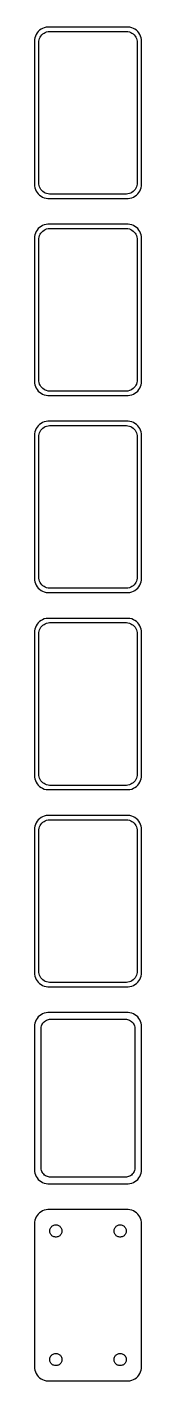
# Model space of a CAD drawing. Header units: metres. Extents: x -19 to 19, y 1005 to 2031.
# Drawn here: x -18.8 to 18.8, y 1005 to 1479 of the extents above; entities that cross this region are included whole.
import ezdxf

# ---------------------------------------------------------------- set-up
doc = ezdxf.new("R2010")
doc.units = ezdxf.units.M

msp = doc.modelspace()

# ---------------------------------------------------------------- linework, layer by layer
for p, q in [((-14.6869, 1478.91), (-15.2951, 1478.76)), ((-14.0639, 1478.99), (-14.6869, 1478.91)), ((14.0639, 1478.99), (-14.0639, 1478.99)), ((14.6869, 1478.91), (14.0639, 1478.99)), ((15.2951, 1478.76), (14.6869, 1478.91)), ((-18.7106, 1474.63), (-18.75, 1474)), ((-18.5929, 1475.24), (-18.7106, 1474.63)), ((-18.3989, 1475.84), (-18.5929, 1475.24)), ((-18.1315, 1476.41), (-18.3989, 1475.84)), ((-17.7951, 1476.94), (-18.1315, 1476.41)), ((-17.3948, 1477.42), (-17.7951, 1476.94)), ((-16.9371, 1477.85), (-17.3948, 1477.42)), ((-17.2184, 1474), (-17.1243, 1474.49)), ((-17.1243, 1474.49), (-16.9691, 1474.97)), ((-16.9691, 1474.97), (-16.7552, 1475.43)), ((-16.4291, 1478.22), (-16.9371, 1477.85)), ((-16.7552, 1475.43), (-16.4861, 1475.85)), ((-16.4861, 1475.85), (-16.1659, 1476.24)), ((-15.8789, 1478.52), (-16.4291, 1478.22)), ((-16.1659, 1476.24), (-15.7997, 1476.58)), ((-15.2951, 1478.76), (-15.8789, 1478.52)), ((-15.7997, 1476.58), (-15.3933, 1476.88)), ((-15.3933, 1476.88), (-14.9531, 1477.12)), ((-14.9531, 1477.12), (-14.4861, 1477.3)), ((-14.4861, 1477.3), (-13.9995, 1477.43)), ((-13.9995, 1477.43), (-13.5012, 1477.49)), ((-13.5012, 1477.49), (13.5012, 1477.49)), ((13.5012, 1477.49), (13.9995, 1477.43)), ((13.9995, 1477.43), (14.4861, 1477.3)), ((14.4861, 1477.3), (14.9531, 1477.12)), ((14.9531, 1477.12), (15.3933, 1476.88)), ((15.8789, 1478.52), (15.2951, 1478.76)), ((15.3933, 1476.88), (15.7997, 1476.58)), ((15.7997, 1476.58), (16.1659, 1476.24)), ((16.4291, 1478.22), (15.8789, 1478.52)), ((16.1659, 1476.24), (16.4861, 1475.85)), ((16.9371, 1477.85), (16.4291, 1478.22)), ((16.4861, 1475.85), (16.7552, 1475.43)), ((16.7552, 1475.43), (16.9691, 1474.97)), ((17.3948, 1477.42), (16.9371, 1477.85)), ((16.9691, 1474.97), (17.1243, 1474.49)), ((17.1243, 1474.49), (17.2184, 1474)), ((17.7951, 1476.94), (17.3948, 1477.42)), ((18.1315, 1476.41), (17.7951, 1476.94)), ((18.3989, 1475.84), (18.1315, 1476.41)), ((18.5929, 1475.24), (18.3989, 1475.84)), ((18.7106, 1474.63), (18.5929, 1475.24)), ((18.75, 1474), (18.7106, 1474.63)), ((-18.75, 1474), (-18.75, 1424)), ((-17.25, 1473.5), (-17.2184, 1474)), ((-17.25, 1424.5), (-17.25, 1473.5)), ((17.2184, 1474), (17.25, 1473.5)), ((17.25, 1473.5), (17.25, 1424.5)), ((18.75, 1424), (18.75, 1474)), ((-18.75, 1424), (-18.7106, 1423.37)), ((-18.7106, 1423.37), (-18.5929, 1422.76)), ((-18.5929, 1422.76), (-18.3989, 1422.16)), ((-18.3989, 1422.16), (-18.1315, 1421.59)), ((-17.2184, 1424), (-17.25, 1424.5)), ((-17.1243, 1423.51), (-17.2184, 1424)), ((-16.9691, 1423.03), (-17.1243, 1423.51)), ((-16.7552, 1422.57), (-16.9691, 1423.03)), ((-16.4861, 1422.15), (-16.7552, 1422.57)), ((-16.1659, 1421.76), (-16.4861, 1422.15)), ((16.4861, 1422.15), (16.1659, 1421.76)), ((16.7552, 1422.57), (16.4861, 1422.15)), ((16.9691, 1423.03), (16.7552, 1422.57)), ((17.1243, 1423.51), (16.9691, 1423.03)), ((17.2184, 1424), (17.1243, 1423.51)), ((17.25, 1424.5), (17.2184, 1424)), ((18.1315, 1421.59), (18.3989, 1422.16)), ((18.3989, 1422.16), (18.5929, 1422.76)), ((18.5929, 1422.76), (18.7106, 1423.37)), ((18.7106, 1423.37), (18.75, 1424)), ((-18.1315, 1421.59), (-17.7951, 1421.06)), ((-17.7951, 1421.06), (-17.3948, 1420.58)), ((-17.3948, 1420.58), (-16.9371, 1420.15)), ((-16.9371, 1420.15), (-16.4291, 1419.78)), ((-16.4291, 1419.78), (-15.8789, 1419.48)), ((-15.7997, 1421.42), (-16.1659, 1421.76)), ((-15.8789, 1419.48), (-15.2951, 1419.24)), ((-15.3933, 1421.12), (-15.7997, 1421.42)), ((-14.9531, 1420.88), (-15.3933, 1421.12)), ((-15.2951, 1419.24), (-14.6869, 1419.09)), ((-14.4861, 1420.7), (-14.9531, 1420.88)), ((-14.6869, 1419.09), (-14.0639, 1419.01)), ((-13.9995, 1420.57), (-14.4861, 1420.7)), ((-14.0639, 1419.01), (14.0639, 1419.01)), ((-13.5012, 1420.51), (-13.9995, 1420.57)), ((13.5012, 1420.51), (-13.5012, 1420.51)), ((13.9995, 1420.57), (13.5012, 1420.51)), ((14.4861, 1420.7), (13.9995, 1420.57)), ((14.0639, 1419.01), (14.6869, 1419.09)), ((14.9531, 1420.88), (14.4861, 1420.7)), ((14.6869, 1419.09), (15.2951, 1419.24)), ((15.3933, 1421.12), (14.9531, 1420.88)), ((15.2951, 1419.24), (15.8789, 1419.48)), ((15.7997, 1421.42), (15.3933, 1421.12)), ((16.1659, 1421.76), (15.7997, 1421.42)), ((15.8789, 1419.48), (16.4291, 1419.78)), ((16.4291, 1419.78), (16.9371, 1420.15)), ((16.9371, 1420.15), (17.3948, 1420.58)), ((17.3948, 1420.58), (17.7951, 1421.06)), ((17.7951, 1421.06), (18.1315, 1421.59)), ((-17.7951, 1407.94), (-18.1315, 1407.41)), ((-17.3948, 1408.42), (-17.7951, 1407.94)), ((-16.9371, 1408.85), (-17.3948, 1408.42)), ((-16.4291, 1409.22), (-16.9371, 1408.85)), ((-15.8789, 1409.52), (-16.4291, 1409.22)), ((-15.2951, 1409.76), (-15.8789, 1409.52)), ((-15.7997, 1407.58), (-15.3933, 1407.88)), ((-15.3933, 1407.88), (-14.9531, 1408.12)), ((-14.6869, 1409.91), (-15.2951, 1409.76)), ((-14.9531, 1408.12), (-14.4861, 1408.3)), ((-14.0639, 1409.99), (-14.6869, 1409.91)), ((-14.4861, 1408.3), (-13.9995, 1408.43)), ((14.0639, 1409.99), (-14.0639, 1409.99)), ((-13.9995, 1408.43), (-13.5012, 1408.49)), ((-13.5012, 1408.49), (13.5012, 1408.49)), ((13.5012, 1408.49), (13.9995, 1408.43)), ((13.9995, 1408.43), (14.4861, 1408.3)), ((14.6869, 1409.91), (14.0639, 1409.99)), ((14.4861, 1408.3), (14.9531, 1408.12)), ((15.2951, 1409.76), (14.6869, 1409.91)), ((14.9531, 1408.12), (15.3933, 1407.88)), ((15.8789, 1409.52), (15.2951, 1409.76)), ((15.3933, 1407.88), (15.7997, 1407.58)), ((16.4291, 1409.22), (15.8789, 1409.52)), ((16.9371, 1408.85), (16.4291, 1409.22)), ((17.3948, 1408.42), (16.9371, 1408.85)), ((17.7951, 1407.94), (17.3948, 1408.42)), ((18.1315, 1407.41), (17.7951, 1407.94)), ((-18.7106, 1405.63), (-18.75, 1405)), ((-18.75, 1405), (-18.75, 1355)), ((-18.5929, 1406.24), (-18.7106, 1405.63)), ((-18.3989, 1406.84), (-18.5929, 1406.24)), ((-18.1315, 1407.41), (-18.3989, 1406.84)), ((-17.25, 1404.5), (-17.2184, 1405)), ((-17.25, 1355.5), (-17.25, 1404.5)), ((-17.2184, 1405), (-17.1243, 1405.49)), ((-17.1243, 1405.49), (-16.9691, 1405.97)), ((-16.9691, 1405.97), (-16.7552, 1406.43)), ((-16.7552, 1406.43), (-16.4861, 1406.85)), ((-16.4861, 1406.85), (-16.1659, 1407.24)), ((-16.1659, 1407.24), (-15.7997, 1407.58)), ((15.7997, 1407.58), (16.1659, 1407.24)), ((16.1659, 1407.24), (16.4861, 1406.85)), ((16.4861, 1406.85), (16.7552, 1406.43)), ((16.7552, 1406.43), (16.9691, 1405.97)), ((16.9691, 1405.97), (17.1243, 1405.49)), ((17.1243, 1405.49), (17.2184, 1405)), ((17.2184, 1405), (17.25, 1404.5)), ((17.25, 1404.5), (17.25, 1355.5)), ((18.3989, 1406.84), (18.1315, 1407.41)), ((18.5929, 1406.24), (18.3989, 1406.84)), ((18.7106, 1405.63), (18.5929, 1406.24)), ((18.75, 1405), (18.7106, 1405.63)), ((18.75, 1355), (18.75, 1405)), ((-18.75, 1355), (-18.7106, 1354.37)), ((-18.7106, 1354.37), (-18.5929, 1353.76)), ((-18.5929, 1353.76), (-18.3989, 1353.16)), ((-18.3989, 1353.16), (-18.1315, 1352.59)), ((-18.1315, 1352.59), (-17.7951, 1352.06)), ((-17.7951, 1352.06), (-17.3948, 1351.58)), ((-17.3948, 1351.58), (-16.9371, 1351.15)), ((-17.2184, 1355), (-17.25, 1355.5)), ((-17.1243, 1354.51), (-17.2184, 1355)), ((-16.9691, 1354.03), (-17.1243, 1354.51)), ((-16.7552, 1353.57), (-16.9691, 1354.03)), ((-16.9371, 1351.15), (-16.4291, 1350.78)), ((-16.4861, 1353.15), (-16.7552, 1353.57)), ((-16.1659, 1352.76), (-16.4861, 1353.15)), ((-15.7997, 1352.42), (-16.1659, 1352.76)), ((-15.3933, 1352.12), (-15.7997, 1352.42)), ((-14.9531, 1351.88), (-15.3933, 1352.12)), ((-14.4861, 1351.7), (-14.9531, 1351.88)), ((-13.9995, 1351.57), (-14.4861, 1351.7)), ((-13.5012, 1351.51), (-13.9995, 1351.57)), ((13.5012, 1351.51), (-13.5012, 1351.51)), ((13.9995, 1351.57), (13.5012, 1351.51)), ((14.4861, 1351.7), (13.9995, 1351.57)), ((14.9531, 1351.88), (14.4861, 1351.7)), ((15.3933, 1352.12), (14.9531, 1351.88)), ((15.7997, 1352.42), (15.3933, 1352.12)), ((16.1659, 1352.76), (15.7997, 1352.42)), ((16.4861, 1353.15), (16.1659, 1352.76)), ((16.4291, 1350.78), (16.9371, 1351.15)), ((16.7552, 1353.57), (16.4861, 1353.15)), ((16.9691, 1354.03), (16.7552, 1353.57)), ((16.9371, 1351.15), (17.3948, 1351.58)), ((17.1243, 1354.51), (16.9691, 1354.03)), ((17.2184, 1355), (17.1243, 1354.51)), ((17.25, 1355.5), (17.2184, 1355)), ((17.3948, 1351.58), (17.7951, 1352.06)), ((17.7951, 1352.06), (18.1315, 1352.59)), ((18.1315, 1352.59), (18.3989, 1353.16)), ((18.3989, 1353.16), (18.5929, 1353.76)), ((18.5929, 1353.76), (18.7106, 1354.37)), ((18.7106, 1354.37), (18.75, 1355)), ((-16.4291, 1350.78), (-15.8789, 1350.48)), ((-15.8789, 1350.48), (-15.2951, 1350.24)), ((-15.2951, 1350.24), (-14.6869, 1350.09)), ((-14.6869, 1350.09), (-14.0639, 1350.01)), ((-14.0639, 1350.01), (14.0639, 1350.01)), ((14.0639, 1350.01), (14.6869, 1350.09)), ((14.6869, 1350.09), (15.2951, 1350.24)), ((15.2951, 1350.24), (15.8789, 1350.48)), ((15.8789, 1350.48), (16.4291, 1350.78)), ((-18.7106, 1336.63), (-18.75, 1336)), ((-18.5929, 1337.24), (-18.7106, 1336.63)), ((-18.3989, 1337.84), (-18.5929, 1337.24)), ((-18.1315, 1338.41), (-18.3989, 1337.84)), ((-17.7951, 1338.94), (-18.1315, 1338.41)), ((-17.3948, 1339.42), (-17.7951, 1338.94)), ((-16.9371, 1339.85), (-17.3948, 1339.42)), ((-17.1243, 1336.49), (-16.9691, 1336.97)), ((-16.9691, 1336.97), (-16.7552, 1337.43)), ((-16.4291, 1340.22), (-16.9371, 1339.85)), ((-16.7552, 1337.43), (-16.4861, 1337.85)), ((-16.4861, 1337.85), (-16.1659, 1338.24)), ((-15.8789, 1340.52), (-16.4291, 1340.22)), ((-16.1659, 1338.24), (-15.7997, 1338.58)), ((-15.2951, 1340.76), (-15.8789, 1340.52)), ((-15.7997, 1338.58), (-15.3933, 1338.88)), ((-15.3933, 1338.88), (-14.9531, 1339.12)), ((-14.6869, 1340.91), (-15.2951, 1340.76)), ((-14.9531, 1339.12), (-14.4861, 1339.3)), ((-14.0639, 1340.99), (-14.6869, 1340.91)), ((-14.4861, 1339.3), (-13.9995, 1339.43)), ((14.0639, 1340.99), (-14.0639, 1340.99)), ((-13.9995, 1339.43), (-13.5012, 1339.49)), ((-13.5012, 1339.49), (13.5012, 1339.49)), ((13.5012, 1339.49), (13.9995, 1339.43)), ((13.9995, 1339.43), (14.4861, 1339.3)), ((14.6869, 1340.91), (14.0639, 1340.99)), ((14.4861, 1339.3), (14.9531, 1339.12)), ((15.2951, 1340.76), (14.6869, 1340.91)), ((14.9531, 1339.12), (15.3933, 1338.88)), ((15.8789, 1340.52), (15.2951, 1340.76)), ((15.3933, 1338.88), (15.7997, 1338.58)), ((15.7997, 1338.58), (16.1659, 1338.24)), ((16.4291, 1340.22), (15.8789, 1340.52)), ((16.1659, 1338.24), (16.4861, 1337.85)), ((16.9371, 1339.85), (16.4291, 1340.22)), ((16.4861, 1337.85), (16.7552, 1337.43)), ((16.7552, 1337.43), (16.9691, 1336.97)), ((17.3948, 1339.42), (16.9371, 1339.85)), ((16.9691, 1336.97), (17.1243, 1336.49)), ((17.7951, 1338.94), (17.3948, 1339.42)), ((18.1315, 1338.41), (17.7951, 1338.94)), ((18.3989, 1337.84), (18.1315, 1338.41)), ((18.5929, 1337.24), (18.3989, 1337.84)), ((18.7106, 1336.63), (18.5929, 1337.24)), ((18.75, 1336), (18.7106, 1336.63)), ((-18.75, 1336), (-18.75, 1286)), ((-17.25, 1335.5), (-17.2184, 1336)), ((-17.25, 1286.5), (-17.25, 1335.5)), ((-17.2184, 1336), (-17.1243, 1336.49)), ((17.1243, 1336.49), (17.2184, 1336)), ((17.2184, 1336), (17.25, 1335.5)), ((17.25, 1335.5), (17.25, 1286.5)), ((18.75, 1286), (18.75, 1336)), ((-18.75, 1286), (-18.7106, 1285.37)), ((-18.7106, 1285.37), (-18.5929, 1284.76)), ((-18.5929, 1284.76), (-18.3989, 1284.16)), ((-17.2184, 1286), (-17.25, 1286.5)), ((-17.1243, 1285.51), (-17.2184, 1286)), ((-16.9691, 1285.03), (-17.1243, 1285.51)), ((-16.7552, 1284.57), (-16.9691, 1285.03)), ((-16.4861, 1284.15), (-16.7552, 1284.57)), ((16.7552, 1284.57), (16.4861, 1284.15)), ((16.9691, 1285.03), (16.7552, 1284.57)), ((17.1243, 1285.51), (16.9691, 1285.03)), ((17.2184, 1286), (17.1243, 1285.51)), ((17.25, 1286.5), (17.2184, 1286)), ((18.3989, 1284.16), (18.5929, 1284.76)), ((18.5929, 1284.76), (18.7106, 1285.37)), ((18.7106, 1285.37), (18.75, 1286)), ((-18.3989, 1284.16), (-18.1315, 1283.59)), ((-18.1315, 1283.59), (-17.7951, 1283.06)), ((-17.7951, 1283.06), (-17.3948, 1282.58)), ((-17.3948, 1282.58), (-16.9371, 1282.15)), ((-16.9371, 1282.15), (-16.4291, 1281.78)), ((-16.1659, 1283.76), (-16.4861, 1284.15)), ((-16.4291, 1281.78), (-15.8789, 1281.48)), ((-15.7997, 1283.42), (-16.1659, 1283.76)), ((-15.8789, 1281.48), (-15.2951, 1281.24)), ((-15.3933, 1283.12), (-15.7997, 1283.42)), ((-14.9531, 1282.88), (-15.3933, 1283.12)), ((-15.2951, 1281.24), (-14.6869, 1281.09)), ((-14.4861, 1282.7), (-14.9531, 1282.88)), ((-14.6869, 1281.09), (-14.0639, 1281.01)), ((-13.9995, 1282.57), (-14.4861, 1282.7)), ((-14.0639, 1281.01), (14.0639, 1281.01)), ((-13.5012, 1282.51), (-13.9995, 1282.57)), ((13.5012, 1282.51), (-13.5012, 1282.51)), ((13.9995, 1282.57), (13.5012, 1282.51)), ((14.4861, 1282.7), (13.9995, 1282.57)), ((14.0639, 1281.01), (14.6869, 1281.09)), ((14.9531, 1282.88), (14.4861, 1282.7)), ((14.6869, 1281.09), (15.2951, 1281.24)), ((15.3933, 1283.12), (14.9531, 1282.88)), ((15.2951, 1281.24), (15.8789, 1281.48)), ((15.7997, 1283.42), (15.3933, 1283.12)), ((16.1659, 1283.76), (15.7997, 1283.42)), ((15.8789, 1281.48), (16.4291, 1281.78)), ((16.4861, 1284.15), (16.1659, 1283.76)), ((16.4291, 1281.78), (16.9371, 1282.15)), ((16.9371, 1282.15), (17.3948, 1282.58)), ((17.3948, 1282.58), (17.7951, 1283.06)), ((17.7951, 1283.06), (18.1315, 1283.59)), ((18.1315, 1283.59), (18.3989, 1284.16)), ((-17.3948, 1270.42), (-17.7951, 1269.94)), ((-16.9371, 1270.85), (-17.3948, 1270.42)), ((-16.4291, 1271.22), (-16.9371, 1270.85)), ((-15.8789, 1271.52), (-16.4291, 1271.22)), ((-15.2951, 1271.76), (-15.8789, 1271.52)), ((-14.6869, 1271.91), (-15.2951, 1271.76)), ((-14.9531, 1270.12), (-14.4861, 1270.3)), ((-14.0639, 1271.99), (-14.6869, 1271.91)), ((-14.4861, 1270.3), (-13.9995, 1270.43)), ((14.0639, 1271.99), (-14.0639, 1271.99)), ((-13.9995, 1270.43), (-13.5012, 1270.49)), ((-13.5012, 1270.49), (13.5012, 1270.49)), ((13.5012, 1270.49), (13.9995, 1270.43)), ((13.9995, 1270.43), (14.4861, 1270.3)), ((14.6869, 1271.91), (14.0639, 1271.99)), ((14.4861, 1270.3), (14.9531, 1270.12)), ((15.2951, 1271.76), (14.6869, 1271.91)), ((15.8789, 1271.52), (15.2951, 1271.76)), ((16.4291, 1271.22), (15.8789, 1271.52)), ((16.9371, 1270.85), (16.4291, 1271.22)), ((17.3948, 1270.42), (16.9371, 1270.85)), ((17.7951, 1269.94), (17.3948, 1270.42)), ((-18.7106, 1267.63), (-18.75, 1267)), ((-18.75, 1267), (-18.75, 1217)), ((-18.5929, 1268.24), (-18.7106, 1267.63)), ((-18.3989, 1268.84), (-18.5929, 1268.24)), ((-18.1315, 1269.41), (-18.3989, 1268.84)), ((-17.7951, 1269.94), (-18.1315, 1269.41)), ((-17.25, 1266.5), (-17.2184, 1267)), ((-17.25, 1217.5), (-17.25, 1266.5)), ((-17.2184, 1267), (-17.1243, 1267.49)), ((-17.1243, 1267.49), (-16.9691, 1267.97)), ((-16.9691, 1267.97), (-16.7552, 1268.43)), ((-16.7552, 1268.43), (-16.4861, 1268.85)), ((-16.4861, 1268.85), (-16.1659, 1269.24)), ((-16.1659, 1269.24), (-15.7997, 1269.58)), ((-15.7997, 1269.58), (-15.3933, 1269.88)), ((-15.3933, 1269.88), (-14.9531, 1270.12)), ((14.9531, 1270.12), (15.3933, 1269.88)), ((15.3933, 1269.88), (15.7997, 1269.58)), ((15.7997, 1269.58), (16.1659, 1269.24)), ((16.1659, 1269.24), (16.4861, 1268.85)), ((16.4861, 1268.85), (16.7552, 1268.43)), ((16.7552, 1268.43), (16.9691, 1267.97)), ((16.9691, 1267.97), (17.1243, 1267.49)), ((17.1243, 1267.49), (17.2184, 1267)), ((17.2184, 1267), (17.25, 1266.5)), ((17.25, 1266.5), (17.25, 1217.5)), ((18.1315, 1269.41), (17.7951, 1269.94)), ((18.3989, 1268.84), (18.1315, 1269.41)), ((18.5929, 1268.24), (18.3989, 1268.84)), ((18.7106, 1267.63), (18.5929, 1268.24)), ((18.75, 1267), (18.7106, 1267.63)), ((18.75, 1217), (18.75, 1267)), ((-18.75, 1217), (-18.7106, 1216.37)), ((-18.7106, 1216.37), (-18.5929, 1215.76)), ((-18.5929, 1215.76), (-18.3989, 1215.16)), ((-18.3989, 1215.16), (-18.1315, 1214.59)), ((-18.1315, 1214.59), (-17.7951, 1214.06)), ((-17.7951, 1214.06), (-17.3948, 1213.58)), ((-17.3948, 1213.58), (-16.9371, 1213.15)), ((-17.2184, 1217), (-17.25, 1217.5)), ((-17.1243, 1216.51), (-17.2184, 1217)), ((-16.9691, 1216.03), (-17.1243, 1216.51)), ((-16.7552, 1215.57), (-16.9691, 1216.03)), ((-16.4861, 1215.15), (-16.7552, 1215.57)), ((-16.1659, 1214.76), (-16.4861, 1215.15)), ((-15.7997, 1214.42), (-16.1659, 1214.76)), ((-15.3933, 1214.12), (-15.7997, 1214.42)), ((-14.9531, 1213.88), (-15.3933, 1214.12)), ((-14.4861, 1213.7), (-14.9531, 1213.88)), ((-13.9995, 1213.57), (-14.4861, 1213.7)), ((-13.5012, 1213.51), (-13.9995, 1213.57)), ((13.5012, 1213.51), (-13.5012, 1213.51)), ((13.9995, 1213.57), (13.5012, 1213.51)), ((14.4861, 1213.7), (13.9995, 1213.57)), ((14.9531, 1213.88), (14.4861, 1213.7)), ((15.3933, 1214.12), (14.9531, 1213.88)), ((15.7997, 1214.42), (15.3933, 1214.12)), ((16.1659, 1214.76), (15.7997, 1214.42)), ((16.4861, 1215.15), (16.1659, 1214.76)), ((16.7552, 1215.57), (16.4861, 1215.15)), ((16.9691, 1216.03), (16.7552, 1215.57)), ((16.9371, 1213.15), (17.3948, 1213.58)), ((17.1243, 1216.51), (16.9691, 1216.03)), ((17.2184, 1217), (17.1243, 1216.51)), ((17.25, 1217.5), (17.2184, 1217)), ((17.3948, 1213.58), (17.7951, 1214.06)), ((17.7951, 1214.06), (18.1315, 1214.59)), ((18.1315, 1214.59), (18.3989, 1215.16)), ((18.3989, 1215.16), (18.5929, 1215.76)), ((18.5929, 1215.76), (18.7106, 1216.37)), ((18.7106, 1216.37), (18.75, 1217)), ((-16.9371, 1213.15), (-16.4291, 1212.78)), ((-16.4291, 1212.78), (-15.8789, 1212.48)), ((-15.8789, 1212.48), (-15.2951, 1212.24)), ((-15.2951, 1212.24), (-14.6869, 1212.09)), ((-14.6869, 1212.09), (-14.0639, 1212.01)), ((-14.0639, 1212.01), (14.0639, 1212.01)), ((14.0639, 1212.01), (14.6869, 1212.09)), ((14.6869, 1212.09), (15.2951, 1212.24)), ((15.2951, 1212.24), (15.8789, 1212.48)), ((15.8789, 1212.48), (16.4291, 1212.78)), ((16.4291, 1212.78), (16.9371, 1213.15)), ((-18.5929, 1199.24), (-18.7106, 1198.63)), ((-18.3989, 1199.84), (-18.5929, 1199.24)), ((-18.1315, 1200.41), (-18.3989, 1199.84)), ((-17.7951, 1200.94), (-18.1315, 1200.41)), ((-17.3948, 1201.42), (-17.7951, 1200.94)), ((-16.9371, 1201.85), (-17.3948, 1201.42)), ((-16.9691, 1198.97), (-16.7552, 1199.43)), ((-16.4291, 1202.22), (-16.9371, 1201.85)), ((-16.7552, 1199.43), (-16.4861, 1199.85)), ((-16.4861, 1199.85), (-16.1659, 1200.24)), ((-15.8789, 1202.52), (-16.4291, 1202.22)), ((-16.1659, 1200.24), (-15.7997, 1200.58)), ((-15.2951, 1202.76), (-15.8789, 1202.52)), ((-15.7997, 1200.58), (-15.3933, 1200.88)), ((-15.3933, 1200.88), (-14.9531, 1201.12)), ((-14.6869, 1202.91), (-15.2951, 1202.76)), ((-14.9531, 1201.12), (-14.4861, 1201.3)), ((-14.0639, 1202.99), (-14.6869, 1202.91)), ((-14.4861, 1201.3), (-13.9995, 1201.43)), ((14.0639, 1202.99), (-14.0639, 1202.99)), ((-13.9995, 1201.43), (-13.5012, 1201.49)), ((-13.5012, 1201.49), (13.5012, 1201.49)), ((13.5012, 1201.49), (13.9995, 1201.43)), ((13.9995, 1201.43), (14.4861, 1201.3)), ((14.6869, 1202.91), (14.0639, 1202.99)), ((14.4861, 1201.3), (14.9531, 1201.12)), ((15.2951, 1202.76), (14.6869, 1202.91)), ((14.9531, 1201.12), (15.3933, 1200.88)), ((15.8789, 1202.52), (15.2951, 1202.76)), ((15.3933, 1200.88), (15.7997, 1200.58)), ((15.7997, 1200.58), (16.1659, 1200.24)), ((16.4291, 1202.22), (15.8789, 1202.52)), ((16.1659, 1200.24), (16.4861, 1199.85)), ((16.9371, 1201.85), (16.4291, 1202.22)), ((16.4861, 1199.85), (16.7552, 1199.43)), ((16.7552, 1199.43), (16.9691, 1198.97)), ((17.3948, 1201.42), (16.9371, 1201.85)), ((17.7951, 1200.94), (17.3948, 1201.42)), ((18.1315, 1200.41), (17.7951, 1200.94)), ((18.3989, 1199.84), (18.1315, 1200.41)), ((18.5929, 1199.24), (18.3989, 1199.84)), ((18.7106, 1198.63), (18.5929, 1199.24)), ((-18.7106, 1198.63), (-18.75, 1198)), ((-18.75, 1198), (-18.75, 1148)), ((-17.25, 1197.5), (-17.2184, 1198)), ((-17.25, 1148.5), (-17.25, 1197.5)), ((-17.2184, 1198), (-17.1243, 1198.49)), ((-17.1243, 1198.49), (-16.9691, 1198.97)), ((16.9691, 1198.97), (17.1243, 1198.49)), ((17.1243, 1198.49), (17.2184, 1198)), ((17.2184, 1198), (17.25, 1197.5)), ((17.25, 1197.5), (17.25, 1148.5)), ((18.75, 1198), (18.7106, 1198.63)), ((18.75, 1148), (18.75, 1198)), ((-18.75, 1148), (-18.7106, 1147.37)), ((-18.7106, 1147.37), (-18.5929, 1146.76)), ((-17.2184, 1148), (-17.25, 1148.5)), ((-17.1243, 1147.51), (-17.2184, 1148)), ((-16.9691, 1147.03), (-17.1243, 1147.51)), ((17.1243, 1147.51), (16.9691, 1147.03)), ((17.2184, 1148), (17.1243, 1147.51)), ((17.25, 1148.5), (17.2184, 1148)), ((18.5929, 1146.76), (18.7106, 1147.37)), ((18.7106, 1147.37), (18.75, 1148)), ((-18.5929, 1146.76), (-18.3989, 1146.16)), ((-18.3989, 1146.16), (-18.1315, 1145.59)), ((-18.1315, 1145.59), (-17.7951, 1145.06)), ((-17.7951, 1145.06), (-17.3948, 1144.58)), ((-17.3948, 1144.58), (-16.9371, 1144.15)), ((-16.7552, 1146.57), (-16.9691, 1147.03)), ((-16.9371, 1144.15), (-16.4291, 1143.78)), ((-16.4861, 1146.15), (-16.7552, 1146.57)), ((-16.1659, 1145.76), (-16.4861, 1146.15)), ((-16.4291, 1143.78), (-15.8789, 1143.48)), ((-15.7997, 1145.42), (-16.1659, 1145.76)), ((-15.8789, 1143.48), (-15.2951, 1143.24)), ((-15.3933, 1145.12), (-15.7997, 1145.42)), ((-14.9531, 1144.88), (-15.3933, 1145.12)), ((-15.2951, 1143.24), (-14.6869, 1143.09)), ((-14.4861, 1144.7), (-14.9531, 1144.88)), ((-14.6869, 1143.09), (-14.0639, 1143.01)), ((-13.9995, 1144.57), (-14.4861, 1144.7)), ((-14.0639, 1143.01), (14.0639, 1143.01)), ((-13.5012, 1144.51), (-13.9995, 1144.57)), ((13.5012, 1144.51), (-13.5012, 1144.51)), ((13.9995, 1144.57), (13.5012, 1144.51)), ((14.4861, 1144.7), (13.9995, 1144.57)), ((14.0639, 1143.01), (14.6869, 1143.09)), ((14.9531, 1144.88), (14.4861, 1144.7)), ((14.6869, 1143.09), (15.2951, 1143.24)), ((15.3933, 1145.12), (14.9531, 1144.88)), ((15.2951, 1143.24), (15.8789, 1143.48)), ((15.7997, 1145.42), (15.3933, 1145.12)), ((16.1659, 1145.76), (15.7997, 1145.42)), ((15.8789, 1143.48), (16.4291, 1143.78)), ((16.4861, 1146.15), (16.1659, 1145.76)), ((16.4291, 1143.78), (16.9371, 1144.15)), ((16.7552, 1146.57), (16.4861, 1146.15)), ((16.9691, 1147.03), (16.7552, 1146.57)), ((16.9371, 1144.15), (17.3948, 1144.58)), ((17.3948, 1144.58), (17.7951, 1145.06)), ((17.7951, 1145.06), (18.1315, 1145.59)), ((18.1315, 1145.59), (18.3989, 1146.16)), ((18.3989, 1146.16), (18.5929, 1146.76)), ((-16.9371, 1132.85), (-17.3948, 1132.42)), ((-16.4291, 1133.22), (-16.9371, 1132.85)), ((-15.8789, 1133.52), (-16.4291, 1133.22)), ((-15.2951, 1133.76), (-15.8789, 1133.52)), ((-14.6869, 1133.91), (-15.2951, 1133.76)), ((-14.0639, 1133.99), (-14.6869, 1133.91)), ((14.0639, 1133.99), (-14.0639, 1133.99)), ((14.6869, 1133.91), (14.0639, 1133.99)), ((15.2951, 1133.76), (14.6869, 1133.91)), ((15.8789, 1133.52), (15.2951, 1133.76)), ((16.4291, 1133.22), (15.8789, 1133.52)), ((16.9371, 1132.85), (16.4291, 1133.22)), ((17.3948, 1132.42), (16.9371, 1132.85)), ((-18.7106, 1129.63), (-18.75, 1129)), ((-18.75, 1129), (-18.75, 1079)), ((-18.5929, 1130.24), (-18.7106, 1129.63)), ((-18.3989, 1130.84), (-18.5929, 1130.24)), ((-18.1315, 1131.41), (-18.3989, 1130.84)), ((-17.7951, 1131.94), (-18.1315, 1131.41)), ((-17.3948, 1132.42), (-17.7951, 1131.94)), ((-16.3629, 1128.5), (-16.3384, 1128.89)), ((-16.3629, 1079.5), (-16.3629, 1128.5)), ((-16.3384, 1128.89), (-16.2651, 1129.27)), ((-16.2651, 1129.27), (-16.1443, 1129.65)), ((-16.1443, 1129.65), (-15.9779, 1130)), ((-15.9779, 1130), (-15.7684, 1130.33)), ((-15.7684, 1130.33), (-15.5192, 1130.63)), ((-15.5192, 1130.63), (-15.2342, 1130.9)), ((-15.2342, 1130.9), (-14.918, 1131.13)), ((-14.918, 1131.13), (-14.5754, 1131.32)), ((-14.5754, 1131.32), (-14.2119, 1131.46)), ((-14.2119, 1131.46), (-13.8333, 1131.56)), ((-13.8333, 1131.56), (-13.4454, 1131.61)), ((-13.4454, 1131.61), (13.4454, 1131.61)), ((13.4454, 1131.61), (13.8333, 1131.56)), ((13.8333, 1131.56), (14.2119, 1131.46)), ((14.2119, 1131.46), (14.5754, 1131.32)), ((14.5754, 1131.32), (14.918, 1131.13)), ((14.918, 1131.13), (15.2342, 1130.9)), ((15.2342, 1130.9), (15.5192, 1130.63)), ((15.5192, 1130.63), (15.7684, 1130.33)), ((15.7684, 1130.33), (15.9779, 1130)), ((15.9779, 1130), (16.1443, 1129.65)), ((16.1443, 1129.65), (16.2651, 1129.27)), ((16.2651, 1129.27), (16.3384, 1128.89)), ((16.3384, 1128.89), (16.3629, 1128.5)), ((16.3629, 1128.5), (16.3629, 1079.5)), ((17.7951, 1131.94), (17.3948, 1132.42)), ((18.1315, 1131.41), (17.7951, 1131.94)), ((18.3989, 1130.84), (18.1315, 1131.41)), ((18.5929, 1130.24), (18.3989, 1130.84)), ((18.7106, 1129.63), (18.5929, 1130.24)), ((18.75, 1129), (18.7106, 1129.63)), ((18.75, 1079), (18.75, 1129)), ((-18.75, 1079), (-18.7106, 1078.37)), ((-18.7106, 1078.37), (-18.5929, 1077.76)), ((-18.5929, 1077.76), (-18.3989, 1077.16)), ((-18.3989, 1077.16), (-18.1315, 1076.59)), ((-18.1315, 1076.59), (-17.7951, 1076.06)), ((-17.7951, 1076.06), (-17.3948, 1075.58)), ((-16.3384, 1079.11), (-16.3629, 1079.5)), ((-16.2651, 1078.73), (-16.3384, 1079.11)), ((-16.1443, 1078.35), (-16.2651, 1078.73)), ((-15.9779, 1078), (-16.1443, 1078.35)), ((-15.7684, 1077.67), (-15.9779, 1078)), ((-15.5192, 1077.37), (-15.7684, 1077.67)), ((-15.2342, 1077.1), (-15.5192, 1077.37)), ((-14.918, 1076.87), (-15.2342, 1077.1)), ((-14.5754, 1076.68), (-14.918, 1076.87)), ((-14.2119, 1076.54), (-14.5754, 1076.68)), ((-13.8333, 1076.44), (-14.2119, 1076.54)), ((-13.4454, 1076.39), (-13.8333, 1076.44)), ((13.4454, 1076.39), (-13.4454, 1076.39)), ((13.8333, 1076.44), (13.4454, 1076.39)), ((14.2119, 1076.54), (13.8333, 1076.44)), ((14.5754, 1076.68), (14.2119, 1076.54)), ((14.918, 1076.87), (14.5754, 1076.68)), ((15.2342, 1077.1), (14.918, 1076.87)), ((15.5192, 1077.37), (15.2342, 1077.1)), ((15.7684, 1077.67), (15.5192, 1077.37)), ((15.9779, 1078), (15.7684, 1077.67)), ((16.1443, 1078.35), (15.9779, 1078)), ((16.2651, 1078.73), (16.1443, 1078.35)), ((16.3384, 1079.11), (16.2651, 1078.73)), ((16.3629, 1079.5), (16.3384, 1079.11)), ((17.3948, 1075.58), (17.7951, 1076.06)), ((17.7951, 1076.06), (18.1315, 1076.59)), ((18.1315, 1076.59), (18.3989, 1077.16)), ((18.3989, 1077.16), (18.5929, 1077.76)), ((18.5929, 1077.76), (18.7106, 1078.37)), ((18.7106, 1078.37), (18.75, 1079)), ((-17.3948, 1075.58), (-16.9371, 1075.15)), ((-16.9371, 1075.15), (-16.4291, 1074.78)), ((-16.4291, 1074.78), (-15.8789, 1074.48)), ((-15.8789, 1074.48), (-15.2951, 1074.24)), ((-15.2951, 1074.24), (-14.6869, 1074.09)), ((-14.6869, 1074.09), (-14.0639, 1074.01)), ((-14.0639, 1074.01), (14.0639, 1074.01)), ((14.0639, 1074.01), (14.6869, 1074.09)), ((14.6869, 1074.09), (15.2951, 1074.24)), ((15.2951, 1074.24), (15.8789, 1074.48)), ((15.8789, 1074.48), (16.4291, 1074.78)), ((16.4291, 1074.78), (16.9371, 1075.15)), ((16.9371, 1075.15), (17.3948, 1075.58)), ((-18.3989, 1061.84), (-18.5929, 1061.24)), ((-18.1315, 1062.41), (-18.3989, 1061.84)), ((-17.7951, 1062.94), (-18.1315, 1062.41)), ((-17.3948, 1063.42), (-17.7951, 1062.94)), ((-16.9371, 1063.85), (-17.3948, 1063.42)), ((-16.4291, 1064.22), (-16.9371, 1063.85)), ((-15.8789, 1064.52), (-16.4291, 1064.22)), ((-15.2951, 1064.76), (-15.8789, 1064.52)), ((-14.6869, 1064.91), (-15.2951, 1064.76)), ((-14.0639, 1064.99), (-14.6869, 1064.91)), ((14.0639, 1064.99), (-14.0639, 1064.99)), ((14.6869, 1064.91), (14.0639, 1064.99)), ((15.2951, 1064.76), (14.6869, 1064.91)), ((15.8789, 1064.52), (15.2951, 1064.76)), ((16.4291, 1064.22), (15.8789, 1064.52)), ((16.9371, 1063.85), (16.4291, 1064.22)), ((17.3948, 1063.42), (16.9371, 1063.85)), ((17.7951, 1062.94), (17.3948, 1063.42)), ((18.1315, 1062.41), (17.7951, 1062.94)), ((18.3989, 1061.84), (18.1315, 1062.41)), ((18.5929, 1061.24), (18.3989, 1061.84)), ((-18.7106, 1060.63), (-18.75, 1060)), ((-18.75, 1060), (-18.75, 1010)), ((-18.5929, 1061.24), (-18.7106, 1060.63)), ((-13.3853, 1057.5), (-13.3685, 1057.77)), ((-13.3685, 1057.23), (-13.3853, 1057.5)), ((-13.3685, 1057.77), (-13.3182, 1058.03)), ((-13.3182, 1056.97), (-13.3685, 1057.23)), ((-13.3182, 1058.03), (-13.2353, 1058.29)), ((-13.2353, 1058.29), (-13.1212, 1058.53)), ((-13.1212, 1058.53), (-12.9775, 1058.76)), ((-12.9775, 1058.76), (-12.8065, 1058.96)), ((-12.8065, 1058.96), (-12.6111, 1059.15)), ((-12.6111, 1059.15), (-12.3941, 1059.3)), ((-12.3941, 1059.3), (-12.1591, 1059.43)), ((-12.1591, 1059.43), (-11.9098, 1059.53)), ((-11.9098, 1059.53), (-11.6501, 1059.6)), ((-11.6501, 1059.6), (-11.3841, 1059.63)), ((-11.3841, 1059.63), (-11.1159, 1059.63)), ((-11.1159, 1059.63), (-10.8499, 1059.6)), ((-10.8499, 1059.6), (-10.5901, 1059.53)), ((-10.5901, 1059.53), (-10.3408, 1059.43)), ((-10.3408, 1059.43), (-10.1059, 1059.3)), ((-10.1059, 1059.3), (-9.8889, 1059.15)), ((-9.8889, 1059.15), (-9.6934, 1058.96)), ((-9.6934, 1058.96), (-9.5225, 1058.76)), ((-9.5225, 1058.76), (-9.3788, 1058.53)), ((-9.3788, 1058.53), (-9.2646, 1058.29)), ((-9.2646, 1058.29), (-9.1818, 1058.03)), ((-9.1818, 1058.03), (-9.1315, 1057.77)), ((-9.1315, 1057.23), (-9.1818, 1056.97)), ((-9.1315, 1057.77), (-9.1147, 1057.5)), ((-9.1147, 1057.5), (-9.1315, 1057.23)), ((9.1147, 1057.5), (9.1315, 1057.77)), ((9.1315, 1057.23), (9.1147, 1057.5)), ((9.1315, 1057.77), (9.1818, 1058.03)), ((9.1818, 1056.97), (9.1315, 1057.23)), ((9.1818, 1058.03), (9.2646, 1058.29)), ((9.2646, 1058.29), (9.3788, 1058.53)), ((9.3788, 1058.53), (9.5225, 1058.76)), ((9.5225, 1058.76), (9.6934, 1058.96)), ((9.6934, 1058.96), (9.8889, 1059.15)), ((9.8889, 1059.15), (10.1059, 1059.3)), ((10.1059, 1059.3), (10.3408, 1059.43)), ((10.3408, 1059.43), (10.5901, 1059.53)), ((10.5901, 1059.53), (10.8499, 1059.6)), ((10.8499, 1059.6), (11.1159, 1059.63)), ((11.1159, 1059.63), (11.3841, 1059.63)), ((11.3841, 1059.63), (11.6501, 1059.6)), ((11.6501, 1059.6), (11.9098, 1059.53)), ((11.9098, 1059.53), (12.1591, 1059.43)), ((12.1591, 1059.43), (12.3941, 1059.3)), ((12.3941, 1059.3), (12.6111, 1059.15)), ((12.6111, 1059.15), (12.8065, 1058.96)), ((12.8065, 1058.96), (12.9775, 1058.76)), ((12.9775, 1058.76), (13.1212, 1058.53)), ((13.1212, 1058.53), (13.2353, 1058.29)), ((13.2353, 1058.29), (13.3182, 1058.03)), ((13.3182, 1058.03), (13.3685, 1057.77)), ((13.3685, 1057.23), (13.3182, 1056.97)), ((13.3685, 1057.77), (13.3853, 1057.5)), ((13.3853, 1057.5), (13.3685, 1057.23)), ((18.7106, 1060.63), (18.5929, 1061.24)), ((18.75, 1060), (18.7106, 1060.63)), ((18.75, 1010), (18.75, 1060)), ((-13.2353, 1056.71), (-13.3182, 1056.97)), ((-13.1212, 1056.47), (-13.2353, 1056.71)), ((-12.9775, 1056.24), (-13.1212, 1056.47)), ((-12.8065, 1056.04), (-12.9775, 1056.24)), ((-12.6111, 1055.85), (-12.8065, 1056.04)), ((-12.3941, 1055.7), (-12.6111, 1055.85)), ((-12.1591, 1055.57), (-12.3941, 1055.7)), ((-11.9098, 1055.47), (-12.1591, 1055.57)), ((-11.6501, 1055.4), (-11.9098, 1055.47)), ((-11.3841, 1055.37), (-11.6501, 1055.4)), ((-11.1159, 1055.37), (-11.3841, 1055.37)), ((-10.8499, 1055.4), (-11.1159, 1055.37)), ((-10.5901, 1055.47), (-10.8499, 1055.4)), ((-10.3408, 1055.57), (-10.5901, 1055.47)), ((-10.1059, 1055.7), (-10.3408, 1055.57)), ((-9.8889, 1055.85), (-10.1059, 1055.7)), ((-9.6934, 1056.04), (-9.8889, 1055.85)), ((-9.5225, 1056.24), (-9.6934, 1056.04)), ((-9.3788, 1056.47), (-9.5225, 1056.24)), ((-9.2646, 1056.71), (-9.3788, 1056.47)), ((-9.1818, 1056.97), (-9.2646, 1056.71)), ((9.2646, 1056.71), (9.1818, 1056.97)), ((9.3788, 1056.47), (9.2646, 1056.71)), ((9.5225, 1056.24), (9.3788, 1056.47)), ((9.6934, 1056.04), (9.5225, 1056.24)), ((9.8889, 1055.85), (9.6934, 1056.04)), ((10.1059, 1055.7), (9.8889, 1055.85)), ((10.3408, 1055.57), (10.1059, 1055.7)), ((10.5901, 1055.47), (10.3408, 1055.57)), ((10.8499, 1055.4), (10.5901, 1055.47)), ((11.1159, 1055.37), (10.8499, 1055.4)), ((11.3841, 1055.37), (11.1159, 1055.37)), ((11.6501, 1055.4), (11.3841, 1055.37)), ((11.9098, 1055.47), (11.6501, 1055.4)), ((12.1591, 1055.57), (11.9098, 1055.47)), ((12.3941, 1055.7), (12.1591, 1055.57)), ((12.6111, 1055.85), (12.3941, 1055.7)), ((12.8065, 1056.04), (12.6111, 1055.85)), ((12.9775, 1056.24), (12.8065, 1056.04)), ((13.1212, 1056.47), (12.9775, 1056.24)), ((13.2353, 1056.71), (13.1212, 1056.47)), ((13.3182, 1056.97), (13.2353, 1056.71)), ((-12.3941, 1014.3), (-12.1591, 1014.43)), ((-12.1591, 1014.43), (-11.9098, 1014.53)), ((-11.9098, 1014.53), (-11.6501, 1014.6)), ((-11.6501, 1014.6), (-11.3841, 1014.63)), ((-11.3841, 1014.63), (-11.1159, 1014.63)), ((-11.1159, 1014.63), (-10.8499, 1014.6)), ((-10.8499, 1014.6), (-10.5901, 1014.53)), ((-10.5901, 1014.53), (-10.3408, 1014.43)), ((-10.3408, 1014.43), (-10.1059, 1014.3)), ((10.1059, 1014.3), (10.3408, 1014.43)), ((10.3408, 1014.43), (10.5901, 1014.53)), ((10.5901, 1014.53), (10.8499, 1014.6)), ((10.8499, 1014.6), (11.1159, 1014.63)), ((11.1159, 1014.63), (11.3841, 1014.63)), ((11.3841, 1014.63), (11.6501, 1014.6)), ((11.6501, 1014.6), (11.9098, 1014.53)), ((11.9098, 1014.53), (12.1591, 1014.43)), ((12.1591, 1014.43), (12.3941, 1014.3)), ((-18.75, 1010), (-18.7106, 1009.37)), ((-13.3853, 1012.5), (-13.3685, 1012.77)), ((-13.3685, 1012.23), (-13.3853, 1012.5)), ((-13.3685, 1012.77), (-13.3182, 1013.03)), ((-13.3182, 1011.97), (-13.3685, 1012.23)), ((-13.3182, 1013.03), (-13.2353, 1013.29)), ((-13.2353, 1011.71), (-13.3182, 1011.97)), ((-13.2353, 1013.29), (-13.1212, 1013.53)), ((-13.1212, 1011.47), (-13.2353, 1011.71)), ((-13.1212, 1013.53), (-12.9775, 1013.76)), ((-12.9775, 1011.24), (-13.1212, 1011.47)), ((-12.9775, 1013.76), (-12.8065, 1013.96)), ((-12.8065, 1011.04), (-12.9775, 1011.24)), ((-12.8065, 1013.96), (-12.6111, 1014.15)), ((-12.6111, 1010.85), (-12.8065, 1011.04)), ((-12.6111, 1014.15), (-12.3941, 1014.3)), ((-12.3941, 1010.7), (-12.6111, 1010.85)), ((-12.1591, 1010.57), (-12.3941, 1010.7)), ((-11.9098, 1010.47), (-12.1591, 1010.57)), ((-11.6501, 1010.4), (-11.9098, 1010.47)), ((-11.3841, 1010.37), (-11.6501, 1010.4)), ((-11.1159, 1010.37), (-11.3841, 1010.37)), ((-10.8499, 1010.4), (-11.1159, 1010.37)), ((-10.5901, 1010.47), (-10.8499, 1010.4)), ((-10.3408, 1010.57), (-10.5901, 1010.47)), ((-10.1059, 1010.7), (-10.3408, 1010.57)), ((-10.1059, 1014.3), (-9.8889, 1014.15)), ((-9.8889, 1010.85), (-10.1059, 1010.7)), ((-9.8889, 1014.15), (-9.6934, 1013.96)), ((-9.6934, 1011.04), (-9.8889, 1010.85)), ((-9.6934, 1013.96), (-9.5225, 1013.76)), ((-9.5225, 1011.24), (-9.6934, 1011.04)), ((-9.5225, 1013.76), (-9.3788, 1013.53)), ((-9.3788, 1011.47), (-9.5225, 1011.24)), ((-9.3788, 1013.53), (-9.2646, 1013.29)), ((-9.2646, 1011.71), (-9.3788, 1011.47)), ((-9.2646, 1013.29), (-9.1818, 1013.03)), ((-9.1818, 1011.97), (-9.2646, 1011.71)), ((-9.1818, 1013.03), (-9.1315, 1012.77)), ((-9.1315, 1012.23), (-9.1818, 1011.97)), ((-9.1315, 1012.77), (-9.1147, 1012.5)), ((-9.1147, 1012.5), (-9.1315, 1012.23)), ((9.1147, 1012.5), (9.1315, 1012.77)), ((9.1315, 1012.23), (9.1147, 1012.5)), ((9.1315, 1012.77), (9.1818, 1013.03)), ((9.1818, 1011.97), (9.1315, 1012.23)), ((9.1818, 1013.03), (9.2646, 1013.29)), ((9.2646, 1011.71), (9.1818, 1011.97)), ((9.2646, 1013.29), (9.3788, 1013.53)), ((9.3788, 1011.47), (9.2646, 1011.71)), ((9.3788, 1013.53), (9.5225, 1013.76)), ((9.5225, 1011.24), (9.3788, 1011.47)), ((9.5225, 1013.76), (9.6934, 1013.96)), ((9.6934, 1011.04), (9.5225, 1011.24)), ((9.6934, 1013.96), (9.8889, 1014.15)), ((9.8889, 1010.85), (9.6934, 1011.04)), ((9.8889, 1014.15), (10.1059, 1014.3)), ((10.1059, 1010.7), (9.8889, 1010.85)), ((10.3408, 1010.57), (10.1059, 1010.7)), ((10.5901, 1010.47), (10.3408, 1010.57)), ((10.8499, 1010.4), (10.5901, 1010.47)), ((11.1159, 1010.37), (10.8499, 1010.4)), ((11.3841, 1010.37), (11.1159, 1010.37)), ((11.6501, 1010.4), (11.3841, 1010.37)), ((11.9098, 1010.47), (11.6501, 1010.4)), ((12.1591, 1010.57), (11.9098, 1010.47)), ((12.3941, 1010.7), (12.1591, 1010.57)), ((12.3941, 1014.3), (12.6111, 1014.15)), ((12.6111, 1010.85), (12.3941, 1010.7)), ((12.6111, 1014.15), (12.8065, 1013.96)), ((12.8065, 1011.04), (12.6111, 1010.85)), ((12.8065, 1013.96), (12.9775, 1013.76)), ((12.9775, 1011.24), (12.8065, 1011.04)), ((12.9775, 1013.76), (13.1212, 1013.53)), ((13.1212, 1011.47), (12.9775, 1011.24)), ((13.1212, 1013.53), (13.2353, 1013.29)), ((13.2353, 1011.71), (13.1212, 1011.47)), ((13.2353, 1013.29), (13.3182, 1013.03)), ((13.3182, 1011.97), (13.2353, 1011.71)), ((13.3182, 1013.03), (13.3685, 1012.77)), ((13.3685, 1012.23), (13.3182, 1011.97)), ((13.3685, 1012.77), (13.3853, 1012.5)), ((13.3853, 1012.5), (13.3685, 1012.23)), ((18.7106, 1009.37), (18.75, 1010)), ((-18.7106, 1009.37), (-18.5929, 1008.76)), ((-18.5929, 1008.76), (-18.3989, 1008.16)), ((-18.3989, 1008.16), (-18.1315, 1007.59)), ((-18.1315, 1007.59), (-17.7951, 1007.06)), ((-17.7951, 1007.06), (-17.3948, 1006.58)), ((-17.3948, 1006.58), (-16.9371, 1006.15)), ((-16.9371, 1006.15), (-16.4291, 1005.78)), ((-16.4291, 1005.78), (-15.8789, 1005.48)), ((-15.8789, 1005.48), (-15.2951, 1005.24)), ((-15.2951, 1005.24), (-14.6869, 1005.09)), ((-14.6869, 1005.09), (-14.0639, 1005.01)), ((-14.0639, 1005.01), (14.0639, 1005.01)), ((14.0639, 1005.01), (14.6869, 1005.09)), ((14.6869, 1005.09), (15.2951, 1005.24)), ((15.2951, 1005.24), (15.8789, 1005.48)), ((15.8789, 1005.48), (16.4291, 1005.78)), ((16.4291, 1005.78), (16.9371, 1006.15)), ((16.9371, 1006.15), (17.3948, 1006.58)), ((17.3948, 1006.58), (17.7951, 1007.06)), ((17.7951, 1007.06), (18.1315, 1007.59)), ((18.1315, 1007.59), (18.3989, 1008.16)), ((18.3989, 1008.16), (18.5929, 1008.76)), ((18.5929, 1008.76), (18.7106, 1009.37))]:
    msp.add_line(p, q)

doc.saveas('drawing.dxf')
